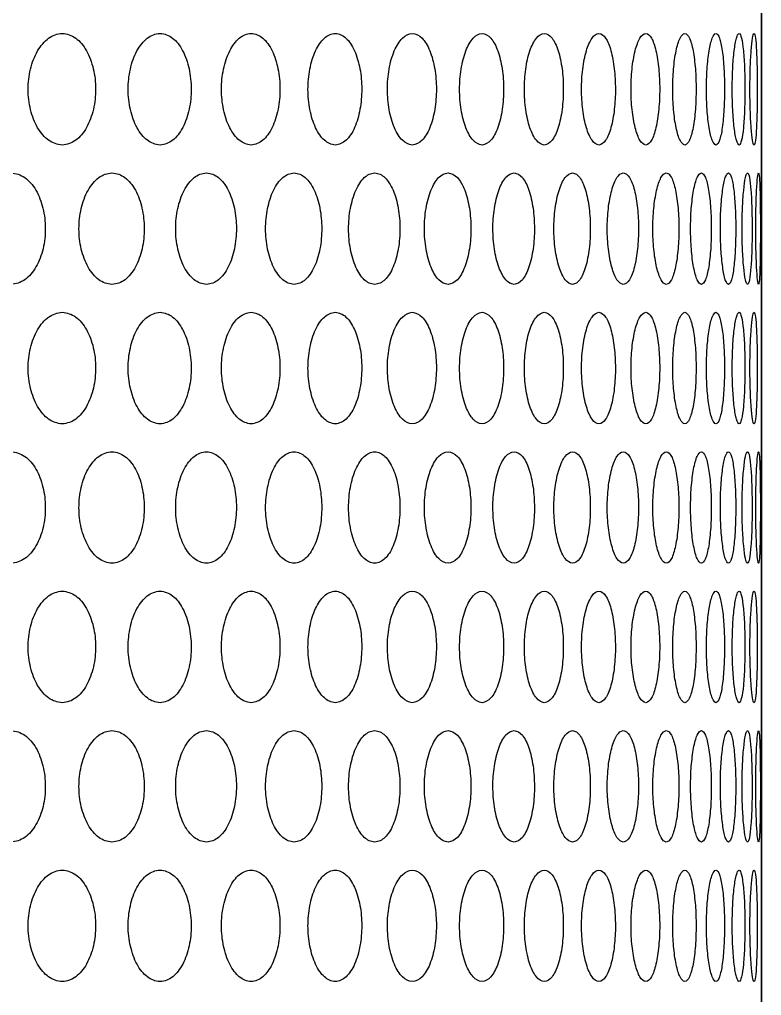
# Model space of a CAD drawing. Header units: millimetres. Extents: x 750 to 8479, y 2174 to 4333.
# Drawn here: x 1474.2 to 1527.4, y 2674.1 to 2744.1 of the extents above; entities that cross this region are included whole.
import ezdxf

# ---------------------------------------------------------------- set-up
doc = ezdxf.new("R2010")
doc.units = ezdxf.units.MM
doc.header["$LTSCALE"] = 153.67
doc.layers.get('0').update_dxf_attribs({"linetype": 'CONTINUOUS'})
doc.layers.add('02___PRT_ALL_AXES', color=7, linetype='CONTINUOUS')

msp = doc.modelspace()

# ---------------------------------------------------------------- linework, layer by layer
at = {"color": 0, "linetype": 'Continuous'}
for p, q in [((1527.40228, 3065.06162), (1527.40228, 2622.77021)), ((1527.41179, 2622.77021), (1527.41179, 3065.06162))]:
    msp.add_line(p, q, dxfattribs=at)
at = {"layer": '02___PRT_ALL_AXES', "color": 0, "linetype": 'Continuous'}
for points in [[(1477.27173, 2735.06591), (1476.91449, 2735.08775), (1476.27239, 2735.29974), (1475.45871, 2736.24269), (1474.94346, 2737.58256), (1474.77333, 2739.04925), (1474.9366, 2740.52312), (1475.45084, 2741.87762), (1476.26877, 2742.83075), (1476.91305, 2743.04428), (1477.27173, 2743.06591)], [(1477.27173, 2743.06591), (1477.62898, 2743.04407), (1478.2646, 2742.83209), (1479.05739, 2741.88914), (1479.55321, 2740.54927), (1479.71596, 2739.08257), (1479.55978, 2737.60871), (1479.06502, 2736.25421), (1478.26817, 2735.30107), (1477.63042, 2735.08754), (1477.27173, 2735.06591)], [(1484.28468, 2735.06591), (1483.95079, 2735.08775), (1483.35034, 2735.29974), (1482.58879, 2736.24269), (1482.10624, 2737.58256), (1481.94687, 2739.04925), (1482.09982, 2740.52312), (1482.58142, 2741.87762), (1483.34695, 2742.83075), (1483.94944, 2743.04428), (1484.28468, 2743.06591)], [(1484.28468, 2743.06591), (1484.61858, 2743.04407), (1485.21232, 2742.83209), (1485.95224, 2741.88914), (1486.41467, 2740.54927), (1486.56642, 2739.08257), (1486.4208, 2737.60871), (1485.95936, 2736.25421), (1485.21566, 2735.30107), (1484.61992, 2735.08754), (1484.28468, 2735.06591)], [(1490.81584, 2735.06591), (1490.50608, 2735.08775), (1489.94867, 2735.29974), (1489.24104, 2736.24269), (1488.79232, 2737.58256), (1488.64406, 2739.04925), (1488.78634, 2740.52312), (1489.23419, 2741.87762), (1489.94553, 2742.83075), (1490.50483, 2743.04428), (1490.81584, 2743.06591)], [(1490.81584, 2743.06591), (1491.12561, 2743.04407), (1491.6761, 2742.83209), (1492.36143, 2741.88914), (1492.78939, 2740.54927), (1492.92978, 2739.08257), (1492.79506, 2737.60871), (1492.36802, 2736.25421), (1491.67919, 2735.30107), (1491.12686, 2735.08754), (1490.81584, 2735.06591)], [(1496.85001, 2735.06591), (1496.5651, 2735.08775), (1496.05203, 2735.29974), (1495.39996, 2736.24269), (1494.98611, 2737.58256), (1494.84932, 2739.04925), (1494.9806, 2740.52312), (1495.39364, 2741.87762), (1496.04914, 2742.83075), (1496.56395, 2743.04428), (1496.85001, 2743.06591)], [(1496.85001, 2743.06591), (1497.13493, 2743.04407), (1497.64088, 2742.83209), (1498.27002, 2741.88914), (1498.66253, 2740.54927), (1498.79122, 2739.08257), (1498.66772, 2737.60871), (1498.27607, 2736.25421), (1497.64372, 2735.30107), (1497.13607, 2735.08754), (1496.85001, 2735.06591)], [(1502.37314, 2735.06591), (1502.11373, 2735.08775), (1501.64621, 2735.29974), (1501.05121, 2736.24269), (1500.6732, 2737.58256), (1500.5482, 2739.04925), (1500.66816, 2740.52312), (1501.04544, 2741.87762), (1501.64357, 2742.83075), (1502.11269, 2743.04428), (1502.37314, 2743.06591)], [(1502.37314, 2743.06591), (1502.63254, 2743.04407), (1503.09277, 2742.83209), (1503.66425, 2741.88914), (1504.02039, 2740.54927), (1504.1371, 2739.08257), (1504.0251, 2737.60871), (1503.66975, 2736.25421), (1503.09536, 2735.30107), (1502.63358, 2735.08754), (1502.37314, 2735.06591)], [(1507.37235, 2735.06591), (1507.13907, 2735.08775), (1506.71817, 2735.29974), (1506.18163, 2736.24269), (1505.84033, 2737.58256), (1505.72741, 2739.04925), (1505.83579, 2740.52312), (1506.17643, 2741.87762), (1506.71579, 2742.83075), (1507.13813, 2743.04428), (1507.37235, 2743.06591)], [(1507.37235, 2743.06591), (1507.60563, 2743.04407), (1508.01908, 2742.83209), (1508.53158, 2741.88914), (1508.85051, 2740.54927), (1508.95496, 2739.08257), (1508.85473, 2737.60871), (1508.5365, 2736.25421), (1508.0214, 2735.30107), (1507.60657, 2735.08754), (1507.37235, 2735.06591)], [(1511.83601, 2735.06591), (1511.62939, 2735.08775), (1511.2561, 2735.29974), (1510.77927, 2736.24269), (1510.47549, 2737.58256), (1510.3749, 2739.04925), (1510.47144, 2740.52312), (1510.77465, 2741.87762), (1511.25399, 2742.83075), (1511.62856, 2743.04428), (1511.83601, 2743.06591)], [(1511.83601, 2743.06591), (1512.04263, 2743.04407), (1512.40833, 2742.83209), (1512.86065, 2741.88914), (1513.14163, 2740.54927), (1513.23358, 2739.08257), (1513.14535, 2737.60871), (1512.86499, 2736.25421), (1512.41038, 2735.30107), (1512.04346, 2735.08754), (1511.83601, 2735.06591)], [(1515.75373, 2735.06591), (1515.57425, 2735.08775), (1515.24943, 2735.29974), (1514.83343, 2736.24269), (1514.56786, 2737.58256), (1514.47985, 2739.04925), (1514.56432, 2740.52312), (1514.82939, 2741.87762), (1515.2476, 2742.83075), (1515.57353, 2743.04428), (1515.75373, 2743.06591)], [(1515.75373, 2743.06591), (1515.93321, 2743.04407), (1516.2503, 2742.83209), (1516.64138, 2741.88914), (1516.88377, 2740.54927), (1516.963, 2739.08257), (1516.88698, 2737.60871), (1516.64514, 2736.25421), (1516.25208, 2735.30107), (1515.93393, 2735.08754), (1515.75373, 2735.06591)], [(1519.11637, 2735.06591), (1518.96445, 2735.08775), (1518.68887, 2735.29974), (1518.33466, 2736.24269), (1518.10793, 2737.58256), (1518.0327, 2739.04925), (1518.1049, 2740.52312), (1518.33122, 2741.87762), (1518.68731, 2742.83075), (1518.96384, 2743.04428), (1519.11637, 2743.06591)], [(1519.11637, 2743.06591), (1519.26829, 2743.04407), (1519.53604, 2742.83209), (1519.86498, 2741.88914), (1520.06821, 2740.54927), (1520.13453, 2739.08257), (1520.07089, 2737.60871), (1519.86814, 2736.25421), (1519.53755, 2735.30107), (1519.2689, 2735.08754), (1519.11637, 2735.06591)], [(1521.91611, 2735.06591), (1521.79211, 2735.08775), (1521.5664, 2735.29974), (1521.27481, 2736.24269), (1521.08744, 2737.58256), (1521.02516, 2739.04925), (1521.08494, 2740.52312), (1521.27197, 2741.87762), (1521.56512, 2742.83075), (1521.79161, 2743.04428), (1521.91611, 2743.06591)], [(1521.91611, 2743.06591), (1522.04012, 2743.04407), (1522.2579, 2742.83209), (1522.52394, 2741.88914), (1522.68752, 2740.54927), (1522.74079, 2739.08257), (1522.68968, 2737.60871), (1522.52648, 2736.25421), (1522.25913, 2735.30107), (1522.04062, 2735.08754), (1521.91611, 2735.06591)], [(1524.14643, 2735.06591), (1524.05063, 2735.08775), (1523.87532, 2735.29974), (1523.64702, 2736.24269), (1523.49946, 2737.58256), (1523.45028, 2739.04925), (1523.49749, 2740.52312), (1523.6448, 2741.87762), (1523.87433, 2742.83075), (1524.05025, 2743.04428), (1524.14643, 2743.06591)], [(1524.14643, 2743.06591), (1524.24223, 2743.04407), (1524.40955, 2742.83209), (1524.61205, 2741.88914), (1524.73562, 2740.54927), (1524.77571, 2739.08257), (1524.73725, 2737.60871), (1524.61398, 2736.25421), (1524.41049, 2735.30107), (1524.24262, 2735.08754), (1524.14643, 2735.06591)], [(1525.80214, 2735.06591), (1525.73476, 2735.08775), (1525.61025, 2735.29974), (1525.44579, 2736.24269), (1525.33837, 2737.58256), (1525.30241, 2739.04925), (1525.33693, 2740.52312), (1525.44418, 2741.87762), (1525.60955, 2742.83075), (1525.73449, 2743.04428), (1525.80214, 2743.06591)], [(1525.80214, 2743.06591), (1525.86951, 2743.04407), (1525.98597, 2742.83209), (1526.12447, 2741.88914), (1526.20773, 2740.54927), (1526.23454, 2739.08257), (1526.20882, 2737.60871), (1526.12578, 2736.25421), (1525.98662, 2735.30107), (1525.86978, 2735.08754), (1525.80214, 2735.06591)], [(1526.87937, 2735.06591), (1526.84058, 2735.08775), (1526.76717, 2735.29974), (1526.66691, 2736.24269), (1526.59989, 2737.58256), (1526.57722, 2739.04925), (1526.59898, 2740.52312), (1526.66592, 2741.87762), (1526.76675, 2742.83075), (1526.84042, 2743.04428), (1526.87937, 2743.06591)], [(1526.87937, 2743.06591), (1526.91816, 2743.04407), (1526.98348, 2742.83209), (1527.05766, 2741.88914), (1527.10042, 2740.54927), (1527.1139, 2739.08257), (1527.10097, 2737.60871), (1527.05835, 2736.25421), (1526.98385, 2735.30107), (1526.91831, 2735.08754), (1526.87937, 2735.06591)], [(1473.58965, 2733.06591), (1473.95827, 2733.04407), (1474.61427, 2732.83209), (1475.43281, 2731.88914), (1475.9449, 2730.54927), (1476.11302, 2729.08257), (1475.95168, 2727.60871), (1475.4407, 2726.25421), (1474.61796, 2725.30107), (1473.95975, 2725.08754), (1473.58965, 2725.06591)], [(1480.83744, 2725.06591), (1480.49176, 2725.08775), (1479.87031, 2725.29974), (1479.08247, 2726.24269), (1478.58342, 2727.58256), (1478.41863, 2729.04925), (1478.57678, 2730.52312), (1479.07484, 2731.87762), (1479.86681, 2732.83075), (1480.49037, 2733.04428), (1480.83744, 2733.06591)], [(1480.83744, 2733.06591), (1481.18311, 2733.04407), (1481.79796, 2732.83209), (1482.56455, 2731.88914), (1483.04381, 2730.54927), (1483.20111, 2729.08257), (1483.05016, 2727.60871), (1482.57193, 2726.25421), (1481.80142, 2725.30107), (1481.1845, 2725.08754), (1480.83744, 2725.06591)], [(1487.61146, 2725.06591), (1487.28954, 2725.08775), (1486.71044, 2725.29974), (1485.97564, 2726.24269), (1485.50987, 2727.58256), (1485.35601, 2729.04925), (1485.50367, 2730.52312), (1485.96852, 2731.87762), (1486.70718, 2732.83075), (1487.28824, 2733.04428), (1487.61146, 2733.06591)], [(1487.61146, 2733.06591), (1487.93339, 2733.04407), (1488.50567, 2732.83209), (1489.2185, 2731.88914), (1489.66383, 2730.54927), (1489.80994, 2729.08257), (1489.66973, 2727.60871), (1489.22536, 2726.25421), (1488.50889, 2725.30107), (1487.93468, 2725.08754), (1487.61146, 2725.06591)], [(1493.89596, 2725.06591), (1493.59853, 2725.08775), (1493.06314, 2725.29974), (1492.38309, 2726.24269), (1491.95168, 2727.58256), (1491.80912, 2729.04925), (1491.94593, 2730.52312), (1492.3765, 2731.87762), (1493.06012, 2732.83075), (1493.59733, 2733.04428), (1493.89596, 2733.06591)], [(1493.89596, 2733.06591), (1494.19339, 2733.04407), (1494.72176, 2732.83209), (1495.37918, 2731.88914), (1495.78954, 2730.54927), (1495.92412, 2729.08257), (1495.79498, 2727.60871), (1495.38551, 2726.25421), (1494.72473, 2725.30107), (1494.19458, 2725.08754), (1493.89596, 2725.06591)], [(1499.67629, 2725.06591), (1499.40405, 2725.08775), (1498.91361, 2725.29974), (1498.28989, 2726.24269), (1497.89385, 2727.58256), (1497.76292, 2729.04925), (1497.88857, 2730.52312), (1498.28385, 2731.87762), (1498.91085, 2732.83075), (1499.40295, 2733.04428), (1499.67629, 2733.06591)], [(1499.67629, 2733.06591), (1499.94852, 2733.04407), (1500.43176, 2732.83209), (1501.03224, 2731.88914), (1501.40667, 2730.54927), (1501.52941, 2729.08257), (1501.41163, 2727.60871), (1501.03802, 2726.25421), (1500.43447, 2725.30107), (1499.94962, 2725.08754), (1499.67629, 2725.06591)], [(1504.93899, 2725.06591), (1504.69257, 2725.08775), (1504.24823, 2725.29974), (1503.6823, 2726.24269), (1503.32254, 2727.58256), (1503.20354, 2729.04925), (1503.31775, 2730.52312), (1503.67681, 2731.87762), (1504.24573, 2732.83075), (1504.69158, 2733.04428), (1504.93899, 2733.06591)], [(1504.93899, 2733.06591), (1505.1854, 2733.04407), (1505.62237, 2732.83209), (1506.16452, 2731.88914), (1506.50215, 2730.54927), (1506.61276, 2729.08257), (1506.50662, 2727.60871), (1506.16973, 2726.25421), (1505.62483, 2725.30107), (1505.18639, 2725.08754), (1504.93899, 2725.06591)], [(1509.6718, 2725.06591), (1509.45179, 2725.08775), (1509.05457, 2725.29974), (1508.54775, 2726.24269), (1508.22511, 2727.58256), (1508.11833, 2729.04925), (1508.22081, 2730.52312), (1508.54283, 2731.87762), (1509.05233, 2732.83075), (1509.4509, 2733.04428), (1509.6718, 2733.06591)], [(1509.6718, 2733.06591), (1509.89182, 2733.04407), (1510.2815, 2732.83209), (1510.76405, 2731.88914), (1511.0641, 2730.54927), (1511.16233, 2729.08257), (1511.06807, 2727.60871), (1510.76869, 2726.25421), (1510.28369, 2725.30107), (1509.89271, 2725.08754), (1509.6718, 2725.06591)], [(1513.86371, 2725.06591), (1513.67061, 2725.08775), (1513.32145, 2725.29974), (1512.87491, 2726.24269), (1512.59015, 2727.58256), (1512.49582, 2729.04925), (1512.58635, 2730.52312), (1512.87057, 2731.87762), (1513.31948, 2732.83075), (1513.66983, 2733.04428), (1513.86371, 2733.06591)], [(1513.86371, 2733.06591), (1514.05682, 2733.04407), (1514.39831, 2732.83209), (1514.82014, 2731.88914), (1515.0819, 2730.54927), (1515.16751, 2729.08257), (1515.08536, 2727.60871), (1514.82419, 2726.25421), (1514.40023, 2725.30107), (1514.0576, 2725.08754), (1513.86371, 2725.06591)], [(1517.50495, 2725.06591), (1517.33921, 2725.08775), (1517.03891, 2725.29974), (1516.6537, 2726.24269), (1516.40748, 2727.58256), (1516.32584, 2729.04925), (1516.4042, 2730.52312), (1516.64996, 2731.87762), (1517.03722, 2732.83075), (1517.33854, 2733.04428), (1517.50495, 2733.06591)], [(1517.50495, 2733.06591), (1517.6707, 2733.04407), (1517.96321, 2732.83209), (1518.32333, 2731.88914), (1518.5462, 2730.54927), (1518.61899, 2729.08257), (1518.54914, 2727.60871), (1518.32678, 2726.25421), (1517.96485, 2725.30107), (1517.67137, 2725.08754), (1517.50495, 2725.06591)], [(1520.58704, 2725.06591), (1520.44904, 2725.08775), (1520.19832, 2725.29974), (1519.87533, 2726.24269), (1519.66822, 2727.58256), (1519.59944, 2729.04925), (1519.66545, 2730.52312), (1519.87219, 2731.87762), (1520.1969, 2732.83075), (1520.44849, 2733.04428), (1520.58704, 2733.06591)], [(1520.58704, 2733.06591), (1520.72504, 2733.04407), (1520.96789, 2732.83209), (1521.26546, 2731.88914), (1521.44892, 2730.54927), (1521.50873, 2729.08257), (1521.45134, 2727.60871), (1521.26831, 2726.25421), (1520.96925, 2725.30107), (1520.7256, 2725.08754), (1520.58704, 2725.06591)], [(1523.10281, 2725.06591), (1522.99287, 2725.08775), (1522.7923, 2725.29974), (1522.53228, 2726.24269), (1522.36477, 2727.58256), (1522.30903, 2729.04925), (1522.36253, 2730.52312), (1522.52975, 2731.87762), (1522.79117, 2732.83075), (1522.99243, 2733.04428), (1523.10281, 2733.06591)], [(1523.10281, 2733.06591), (1523.21274, 2733.04407), (1523.40535, 2732.83209), (1523.63968, 2731.88914), (1523.7833, 2730.54927), (1523.82999, 2729.08257), (1523.78519, 2727.60871), (1523.64192, 2726.25421), (1523.40643, 2725.30107), (1523.21318, 2725.08754), (1523.10281, 2725.06591)], [(1525.04638, 2725.06591), (1524.96477, 2725.08775), (1524.81482, 2725.29974), (1524.61838, 2726.24269), (1524.49086, 2727.58256), (1524.44827, 2729.04925), (1524.48915, 2730.52312), (1524.61646, 2731.87762), (1524.81397, 2732.83075), (1524.96445, 2733.04428), (1525.04638, 2733.06591)], [(1525.04638, 2733.06591), (1525.128, 2733.04407), (1525.26992, 2732.83209), (1525.44047, 2731.88914), (1525.54392, 2730.54927), (1525.57738, 2729.08257), (1525.54528, 2727.60871), (1525.4421, 2726.25421), (1525.27072, 2725.30107), (1525.12832, 2725.08754), (1525.04638, 2725.06591)], [(1526.41325, 2725.06591), (1526.36015, 2725.08775), (1526.26116, 2725.29974), (1526.12876, 2726.24269), (1526.04152, 2727.58256), (1526.01219, 2729.04925), (1526.04035, 2730.52312), (1526.12746, 2731.87762), (1526.2606, 2732.83075), (1526.35994, 2733.04428), (1526.41325, 2733.06591)], [(1526.41325, 2733.06591), (1526.46635, 2733.04407), (1526.55726, 2732.83209), (1526.66363, 2731.88914), (1526.72666, 2730.54927), (1526.74681, 2729.08257), (1526.72748, 2727.60871), (1526.66464, 2726.25421), (1526.55777, 2725.30107), (1526.46656, 2725.08754), (1526.41325, 2725.06591)], [(1527.20022, 2725.06591), (1527.17576, 2725.08775), (1527.12797, 2725.29974), (1527.05992, 2726.24269), (1527.01316, 2727.58256), (1526.99716, 2729.04925), (1527.01252, 2730.52312), (1527.05924, 2731.87762), (1527.12769, 2732.83075), (1527.17566, 2733.04428), (1527.20022, 2733.06591)], [(1527.20022, 2733.06591), (1527.22468, 2733.04407), (1527.26437, 2732.83209), (1527.30631, 2731.88914), (1527.32878, 2730.54927), (1527.33558, 2729.08257), (1527.32906, 2727.60871), (1527.3067, 2726.25421), (1527.26459, 2725.30107), (1527.22478, 2725.08754), (1527.20022, 2725.06591)], [(1477.27173, 2715.06591), (1476.91449, 2715.08775), (1476.27239, 2715.29974), (1475.45871, 2716.24269), (1474.94346, 2717.58256), (1474.77333, 2719.04925), (1474.9366, 2720.52312), (1475.45084, 2721.87762), (1476.26877, 2722.83075), (1476.91305, 2723.04428), (1477.27173, 2723.06591)], [(1477.27173, 2723.06591), (1477.62898, 2723.04407), (1478.2646, 2722.83209), (1479.05739, 2721.88914), (1479.55321, 2720.54927), (1479.71596, 2719.08257), (1479.55978, 2717.60871), (1479.06502, 2716.25421), (1478.26817, 2715.30107), (1477.63042, 2715.08754), (1477.27173, 2715.06591)], [(1484.28468, 2715.06591), (1483.95079, 2715.08775), (1483.35034, 2715.29974), (1482.58879, 2716.24269), (1482.10624, 2717.58256), (1481.94687, 2719.04925), (1482.09982, 2720.52312), (1482.58142, 2721.87762), (1483.34695, 2722.83075), (1483.94944, 2723.04428), (1484.28468, 2723.06591)], [(1484.28468, 2723.06591), (1484.61858, 2723.04407), (1485.21232, 2722.83209), (1485.95224, 2721.88914), (1486.41467, 2720.54927), (1486.56642, 2719.08257), (1486.4208, 2717.60871), (1485.95936, 2716.25421), (1485.21566, 2715.30107), (1484.61992, 2715.08754), (1484.28468, 2715.06591)], [(1490.81584, 2715.06591), (1490.50608, 2715.08775), (1489.94867, 2715.29974), (1489.24104, 2716.24269), (1488.79232, 2717.58256), (1488.64406, 2719.04925), (1488.78634, 2720.52312), (1489.23419, 2721.87762), (1489.94553, 2722.83075), (1490.50483, 2723.04428), (1490.81584, 2723.06591)], [(1490.81584, 2723.06591), (1491.12561, 2723.04407), (1491.6761, 2722.83209), (1492.36143, 2721.88914), (1492.78939, 2720.54927), (1492.92978, 2719.08257), (1492.79506, 2717.60871), (1492.36802, 2716.25421), (1491.67919, 2715.30107), (1491.12686, 2715.08754), (1490.81584, 2715.06591)], [(1496.85001, 2715.06591), (1496.5651, 2715.08775), (1496.05203, 2715.29974), (1495.39996, 2716.24269), (1494.98611, 2717.58256), (1494.84932, 2719.04925), (1494.9806, 2720.52312), (1495.39364, 2721.87762), (1496.04914, 2722.83075), (1496.56395, 2723.04428), (1496.85001, 2723.06591)], [(1496.85001, 2723.06591), (1497.13493, 2723.04407), (1497.64088, 2722.83209), (1498.27002, 2721.88914), (1498.66253, 2720.54927), (1498.79122, 2719.08257), (1498.66772, 2717.60871), (1498.27607, 2716.25421), (1497.64372, 2715.30107), (1497.13607, 2715.08754), (1496.85001, 2715.06591)], [(1502.37314, 2715.06591), (1502.11373, 2715.08775), (1501.64621, 2715.29974), (1501.05121, 2716.24269), (1500.6732, 2717.58256), (1500.5482, 2719.04925), (1500.66816, 2720.52312), (1501.04544, 2721.87762), (1501.64357, 2722.83075), (1502.11269, 2723.04428), (1502.37314, 2723.06591)], [(1502.37314, 2723.06591), (1502.63254, 2723.04407), (1503.09277, 2722.83209), (1503.66425, 2721.88914), (1504.02039, 2720.54927), (1504.1371, 2719.08257), (1504.0251, 2717.60871), (1503.66975, 2716.25421), (1503.09536, 2715.30107), (1502.63358, 2715.08754), (1502.37314, 2715.06591)], [(1507.37235, 2715.06591), (1507.13907, 2715.08775), (1506.71817, 2715.29974), (1506.18163, 2716.24269), (1505.84033, 2717.58256), (1505.72741, 2719.04925), (1505.83579, 2720.52312), (1506.17643, 2721.87762), (1506.71579, 2722.83075), (1507.13813, 2723.04428), (1507.37235, 2723.06591)], [(1507.37235, 2723.06591), (1507.60563, 2723.04407), (1508.01908, 2722.83209), (1508.53158, 2721.88914), (1508.85051, 2720.54927), (1508.95496, 2719.08257), (1508.85473, 2717.60871), (1508.5365, 2716.25421), (1508.0214, 2715.30107), (1507.60657, 2715.08754), (1507.37235, 2715.06591)], [(1511.83601, 2715.06591), (1511.62939, 2715.08775), (1511.2561, 2715.29974), (1510.77927, 2716.24269), (1510.47549, 2717.58256), (1510.3749, 2719.04925), (1510.47144, 2720.52312), (1510.77465, 2721.87762), (1511.25399, 2722.83075), (1511.62856, 2723.04428), (1511.83601, 2723.06591)], [(1511.83601, 2723.06591), (1512.04263, 2723.04407), (1512.40833, 2722.83209), (1512.86065, 2721.88914), (1513.14163, 2720.54927), (1513.23358, 2719.08257), (1513.14535, 2717.60871), (1512.86499, 2716.25421), (1512.41038, 2715.30107), (1512.04346, 2715.08754), (1511.83601, 2715.06591)], [(1515.75373, 2715.06591), (1515.57425, 2715.08775), (1515.24943, 2715.29974), (1514.83343, 2716.24269), (1514.56786, 2717.58256), (1514.47985, 2719.04925), (1514.56432, 2720.52312), (1514.82939, 2721.87762), (1515.2476, 2722.83075), (1515.57353, 2723.04428), (1515.75373, 2723.06591)], [(1515.75373, 2723.06591), (1515.93321, 2723.04407), (1516.2503, 2722.83209), (1516.64138, 2721.88914), (1516.88377, 2720.54927), (1516.963, 2719.08257), (1516.88698, 2717.60871), (1516.64514, 2716.25421), (1516.25208, 2715.30107), (1515.93393, 2715.08754), (1515.75373, 2715.06591)], [(1519.11637, 2715.06591), (1518.96445, 2715.08775), (1518.68887, 2715.29974), (1518.33466, 2716.24269), (1518.10793, 2717.58256), (1518.0327, 2719.04925), (1518.1049, 2720.52312), (1518.33122, 2721.87762), (1518.68731, 2722.83075), (1518.96384, 2723.04428), (1519.11637, 2723.06591)], [(1519.11637, 2723.06591), (1519.26829, 2723.04407), (1519.53604, 2722.83209), (1519.86498, 2721.88914), (1520.06821, 2720.54927), (1520.13453, 2719.08257), (1520.07089, 2717.60871), (1519.86814, 2716.25421), (1519.53755, 2715.30107), (1519.2689, 2715.08754), (1519.11637, 2715.06591)], [(1521.91611, 2715.06591), (1521.79211, 2715.08775), (1521.5664, 2715.29974), (1521.27481, 2716.24269), (1521.08744, 2717.58256), (1521.02516, 2719.04925), (1521.08494, 2720.52312), (1521.27197, 2721.87762), (1521.56512, 2722.83075), (1521.79161, 2723.04428), (1521.91611, 2723.06591)], [(1521.91611, 2723.06591), (1522.04012, 2723.04407), (1522.2579, 2722.83209), (1522.52394, 2721.88914), (1522.68752, 2720.54927), (1522.74079, 2719.08257), (1522.68968, 2717.60871), (1522.52648, 2716.25421), (1522.25913, 2715.30107), (1522.04062, 2715.08754), (1521.91611, 2715.06591)], [(1524.14643, 2715.06591), (1524.05063, 2715.08775), (1523.87532, 2715.29974), (1523.64702, 2716.24269), (1523.49946, 2717.58256), (1523.45028, 2719.04925), (1523.49749, 2720.52312), (1523.6448, 2721.87762), (1523.87433, 2722.83075), (1524.05025, 2723.04428), (1524.14643, 2723.06591)], [(1524.14643, 2723.06591), (1524.24223, 2723.04407), (1524.40955, 2722.83209), (1524.61205, 2721.88914), (1524.73562, 2720.54927), (1524.77571, 2719.08257), (1524.73725, 2717.60871), (1524.61398, 2716.25421), (1524.41049, 2715.30107), (1524.24262, 2715.08754), (1524.14643, 2715.06591)], [(1525.80214, 2715.06591), (1525.73476, 2715.08775), (1525.61025, 2715.29974), (1525.44579, 2716.24269), (1525.33837, 2717.58256), (1525.30241, 2719.04925), (1525.33693, 2720.52312), (1525.44418, 2721.87762), (1525.60955, 2722.83075), (1525.73449, 2723.04428), (1525.80214, 2723.06591)], [(1525.80214, 2723.06591), (1525.86951, 2723.04407), (1525.98597, 2722.83209), (1526.12447, 2721.88914), (1526.20773, 2720.54927), (1526.23454, 2719.08257), (1526.20882, 2717.60871), (1526.12578, 2716.25421), (1525.98662, 2715.30107), (1525.86978, 2715.08754), (1525.80214, 2715.06591)], [(1526.87937, 2715.06591), (1526.84058, 2715.08775), (1526.76717, 2715.29974), (1526.66691, 2716.24269), (1526.59989, 2717.58256), (1526.57722, 2719.04925), (1526.59898, 2720.52312), (1526.66592, 2721.87762), (1526.76675, 2722.83075), (1526.84042, 2723.04428), (1526.87937, 2723.06591)], [(1526.87937, 2723.06591), (1526.91816, 2723.04407), (1526.98348, 2722.83209), (1527.05766, 2721.88914), (1527.10042, 2720.54927), (1527.1139, 2719.08257), (1527.10097, 2717.60871), (1527.05835, 2716.25421), (1526.98385, 2715.30107), (1526.91831, 2715.08754), (1526.87937, 2715.06591)], [(1473.58965, 2713.06591), (1473.95827, 2713.04407), (1474.61427, 2712.83209), (1475.43281, 2711.88914), (1475.9449, 2710.54927), (1476.11302, 2709.08257), (1475.95168, 2707.60871), (1475.4407, 2706.25421), (1474.61796, 2705.30107), (1473.95975, 2705.08754), (1473.58965, 2705.06591)], [(1480.83744, 2705.06591), (1480.49176, 2705.08775), (1479.87031, 2705.29974), (1479.08247, 2706.24269), (1478.58342, 2707.58256), (1478.41863, 2709.04925), (1478.57678, 2710.52312), (1479.07484, 2711.87762), (1479.86681, 2712.83075), (1480.49037, 2713.04428), (1480.83744, 2713.06591)], [(1480.83744, 2713.06591), (1481.18311, 2713.04407), (1481.79796, 2712.83209), (1482.56455, 2711.88914), (1483.04381, 2710.54927), (1483.20111, 2709.08257), (1483.05016, 2707.60871), (1482.57193, 2706.25421), (1481.80142, 2705.30107), (1481.1845, 2705.08754), (1480.83744, 2705.06591)], [(1487.61146, 2705.06591), (1487.28954, 2705.08775), (1486.71044, 2705.29974), (1485.97564, 2706.24269), (1485.50987, 2707.58256), (1485.35601, 2709.04925), (1485.50367, 2710.52312), (1485.96852, 2711.87762), (1486.70718, 2712.83075), (1487.28824, 2713.04428), (1487.61146, 2713.06591)], [(1487.61146, 2713.06591), (1487.93339, 2713.04407), (1488.50567, 2712.83209), (1489.2185, 2711.88914), (1489.66383, 2710.54927), (1489.80994, 2709.08257), (1489.66973, 2707.60871), (1489.22536, 2706.25421), (1488.50889, 2705.30107), (1487.93468, 2705.08754), (1487.61146, 2705.06591)], [(1493.89596, 2705.06591), (1493.59853, 2705.08775), (1493.06314, 2705.29974), (1492.38309, 2706.24269), (1491.95168, 2707.58256), (1491.80912, 2709.04925), (1491.94593, 2710.52312), (1492.3765, 2711.87762), (1493.06012, 2712.83075), (1493.59733, 2713.04428), (1493.89596, 2713.06591)], [(1493.89596, 2713.06591), (1494.19339, 2713.04407), (1494.72176, 2712.83209), (1495.37918, 2711.88914), (1495.78954, 2710.54927), (1495.92412, 2709.08257), (1495.79498, 2707.60871), (1495.38551, 2706.25421), (1494.72473, 2705.30107), (1494.19458, 2705.08754), (1493.89596, 2705.06591)], [(1499.67629, 2705.06591), (1499.40405, 2705.08775), (1498.91361, 2705.29974), (1498.28989, 2706.24269), (1497.89385, 2707.58256), (1497.76292, 2709.04925), (1497.88857, 2710.52312), (1498.28385, 2711.87762), (1498.91085, 2712.83075), (1499.40295, 2713.04428), (1499.67629, 2713.06591)], [(1499.67629, 2713.06591), (1499.94852, 2713.04407), (1500.43176, 2712.83209), (1501.03224, 2711.88914), (1501.40667, 2710.54927), (1501.52941, 2709.08257), (1501.41163, 2707.60871), (1501.03802, 2706.25421), (1500.43447, 2705.30107), (1499.94962, 2705.08754), (1499.67629, 2705.06591)], [(1504.93899, 2705.06591), (1504.69257, 2705.08775), (1504.24823, 2705.29974), (1503.6823, 2706.24269), (1503.32254, 2707.58256), (1503.20354, 2709.04925), (1503.31775, 2710.52312), (1503.67681, 2711.87762), (1504.24573, 2712.83075), (1504.69158, 2713.04428), (1504.93899, 2713.06591)], [(1504.93899, 2713.06591), (1505.1854, 2713.04407), (1505.62237, 2712.83209), (1506.16452, 2711.88914), (1506.50215, 2710.54927), (1506.61276, 2709.08257), (1506.50662, 2707.60871), (1506.16973, 2706.25421), (1505.62483, 2705.30107), (1505.18639, 2705.08754), (1504.93899, 2705.06591)], [(1509.6718, 2705.06591), (1509.45179, 2705.08775), (1509.05457, 2705.29974), (1508.54775, 2706.24269), (1508.22511, 2707.58256), (1508.11833, 2709.04925), (1508.22081, 2710.52312), (1508.54283, 2711.87762), (1509.05233, 2712.83075), (1509.4509, 2713.04428), (1509.6718, 2713.06591)], [(1509.6718, 2713.06591), (1509.89182, 2713.04407), (1510.2815, 2712.83209), (1510.76405, 2711.88914), (1511.0641, 2710.54927), (1511.16233, 2709.08257), (1511.06807, 2707.60871), (1510.76869, 2706.25421), (1510.28369, 2705.30107), (1509.89271, 2705.08754), (1509.6718, 2705.06591)], [(1513.86371, 2705.06591), (1513.67061, 2705.08775), (1513.32145, 2705.29974), (1512.87491, 2706.24269), (1512.59015, 2707.58256), (1512.49582, 2709.04925), (1512.58635, 2710.52312), (1512.87057, 2711.87762), (1513.31948, 2712.83075), (1513.66983, 2713.04428), (1513.86371, 2713.06591)], [(1513.86371, 2713.06591), (1514.05682, 2713.04407), (1514.39831, 2712.83209), (1514.82014, 2711.88914), (1515.0819, 2710.54927), (1515.16751, 2709.08257), (1515.08536, 2707.60871), (1514.82419, 2706.25421), (1514.40023, 2705.30107), (1514.0576, 2705.08754), (1513.86371, 2705.06591)], [(1517.50495, 2705.06591), (1517.33921, 2705.08775), (1517.03891, 2705.29974), (1516.6537, 2706.24269), (1516.40748, 2707.58256), (1516.32584, 2709.04925), (1516.4042, 2710.52312), (1516.64996, 2711.87762), (1517.03722, 2712.83075), (1517.33854, 2713.04428), (1517.50495, 2713.06591)], [(1517.50495, 2713.06591), (1517.6707, 2713.04407), (1517.96321, 2712.83209), (1518.32333, 2711.88914), (1518.5462, 2710.54927), (1518.61899, 2709.08257), (1518.54914, 2707.60871), (1518.32678, 2706.25421), (1517.96485, 2705.30107), (1517.67137, 2705.08754), (1517.50495, 2705.06591)], [(1520.58704, 2705.06591), (1520.44904, 2705.08775), (1520.19832, 2705.29974), (1519.87533, 2706.24269), (1519.66822, 2707.58256), (1519.59944, 2709.04925), (1519.66545, 2710.52312), (1519.87219, 2711.87762), (1520.1969, 2712.83075), (1520.44849, 2713.04428), (1520.58704, 2713.06591)], [(1520.58704, 2713.06591), (1520.72504, 2713.04407), (1520.96789, 2712.83209), (1521.26546, 2711.88914), (1521.44892, 2710.54927), (1521.50873, 2709.08257), (1521.45134, 2707.60871), (1521.26831, 2706.25421), (1520.96925, 2705.30107), (1520.7256, 2705.08754), (1520.58704, 2705.06591)], [(1523.10281, 2705.06591), (1522.99287, 2705.08775), (1522.7923, 2705.29974), (1522.53228, 2706.24269), (1522.36477, 2707.58256), (1522.30903, 2709.04925), (1522.36253, 2710.52312), (1522.52975, 2711.87762), (1522.79117, 2712.83075), (1522.99243, 2713.04428), (1523.10281, 2713.06591)], [(1523.10281, 2713.06591), (1523.21274, 2713.04407), (1523.40535, 2712.83209), (1523.63968, 2711.88914), (1523.7833, 2710.54927), (1523.82999, 2709.08257), (1523.78519, 2707.60871), (1523.64192, 2706.25421), (1523.40643, 2705.30107), (1523.21318, 2705.08754), (1523.10281, 2705.06591)], [(1525.04638, 2705.06591), (1524.96477, 2705.08775), (1524.81482, 2705.29974), (1524.61838, 2706.24269), (1524.49086, 2707.58256), (1524.44827, 2709.04925), (1524.48915, 2710.52312), (1524.61646, 2711.87762), (1524.81397, 2712.83075), (1524.96445, 2713.04428), (1525.04638, 2713.06591)], [(1525.04638, 2713.06591), (1525.128, 2713.04407), (1525.26992, 2712.83209), (1525.44047, 2711.88914), (1525.54392, 2710.54927), (1525.57738, 2709.08257), (1525.54528, 2707.60871), (1525.4421, 2706.25421), (1525.27072, 2705.30107), (1525.12832, 2705.08754), (1525.04638, 2705.06591)], [(1526.41325, 2705.06591), (1526.36015, 2705.08775), (1526.26116, 2705.29974), (1526.12876, 2706.24269), (1526.04152, 2707.58256), (1526.01219, 2709.04925), (1526.04035, 2710.52312), (1526.12746, 2711.87762), (1526.2606, 2712.83075), (1526.35994, 2713.04428), (1526.41325, 2713.06591)], [(1526.41325, 2713.06591), (1526.46635, 2713.04407), (1526.55726, 2712.83209), (1526.66363, 2711.88914), (1526.72666, 2710.54927), (1526.74681, 2709.08257), (1526.72748, 2707.60871), (1526.66464, 2706.25421), (1526.55777, 2705.30107), (1526.46656, 2705.08754), (1526.41325, 2705.06591)], [(1527.20022, 2705.06591), (1527.17576, 2705.08775), (1527.12797, 2705.29974), (1527.05992, 2706.24269), (1527.01316, 2707.58256), (1526.99716, 2709.04925), (1527.01252, 2710.52312), (1527.05924, 2711.87762), (1527.12769, 2712.83075), (1527.17566, 2713.04428), (1527.20022, 2713.06591)], [(1527.20022, 2713.06591), (1527.22468, 2713.04407), (1527.26437, 2712.83209), (1527.30631, 2711.88914), (1527.32878, 2710.54927), (1527.33558, 2709.08257), (1527.32906, 2707.60871), (1527.3067, 2706.25421), (1527.26459, 2705.30107), (1527.22478, 2705.08754), (1527.20022, 2705.06591)], [(1477.27173, 2695.06591), (1476.91449, 2695.08775), (1476.27239, 2695.29974), (1475.45871, 2696.24269), (1474.94346, 2697.58256), (1474.77333, 2699.04925), (1474.9366, 2700.52312), (1475.45084, 2701.87762), (1476.26877, 2702.83075), (1476.91305, 2703.04428), (1477.27173, 2703.06591)], [(1477.27173, 2703.06591), (1477.62898, 2703.04407), (1478.2646, 2702.83209), (1479.05739, 2701.88914), (1479.55321, 2700.54927), (1479.71596, 2699.08257), (1479.55978, 2697.60871), (1479.06502, 2696.25421), (1478.26817, 2695.30107), (1477.63042, 2695.08754), (1477.27173, 2695.06591)], [(1484.28468, 2695.06591), (1483.95079, 2695.08775), (1483.35034, 2695.29974), (1482.58879, 2696.24269), (1482.10624, 2697.58256), (1481.94687, 2699.04925), (1482.09982, 2700.52312), (1482.58142, 2701.87762), (1483.34695, 2702.83075), (1483.94944, 2703.04428), (1484.28468, 2703.06591)], [(1484.28468, 2703.06591), (1484.61858, 2703.04407), (1485.21232, 2702.83209), (1485.95224, 2701.88914), (1486.41467, 2700.54927), (1486.56642, 2699.08257), (1486.4208, 2697.60871), (1485.95936, 2696.25421), (1485.21566, 2695.30107), (1484.61992, 2695.08754), (1484.28468, 2695.06591)], [(1490.81584, 2695.06591), (1490.50608, 2695.08775), (1489.94867, 2695.29974), (1489.24104, 2696.24269), (1488.79232, 2697.58256), (1488.64406, 2699.04925), (1488.78634, 2700.52312), (1489.23419, 2701.87762), (1489.94553, 2702.83075), (1490.50483, 2703.04428), (1490.81584, 2703.06591)], [(1490.81584, 2703.06591), (1491.12561, 2703.04407), (1491.6761, 2702.83209), (1492.36143, 2701.88914), (1492.78939, 2700.54927), (1492.92978, 2699.08257), (1492.79506, 2697.60871), (1492.36802, 2696.25421), (1491.67919, 2695.30107), (1491.12686, 2695.08754), (1490.81584, 2695.06591)], [(1496.85001, 2695.06591), (1496.5651, 2695.08775), (1496.05203, 2695.29974), (1495.39996, 2696.24269), (1494.98611, 2697.58256), (1494.84932, 2699.04925), (1494.9806, 2700.52312), (1495.39364, 2701.87762), (1496.04914, 2702.83075), (1496.56395, 2703.04428), (1496.85001, 2703.06591)], [(1496.85001, 2703.06591), (1497.13493, 2703.04407), (1497.64088, 2702.83209), (1498.27002, 2701.88914), (1498.66253, 2700.54927), (1498.79122, 2699.08257), (1498.66772, 2697.60871), (1498.27607, 2696.25421), (1497.64372, 2695.30107), (1497.13607, 2695.08754), (1496.85001, 2695.06591)], [(1502.37314, 2695.06591), (1502.11373, 2695.08775), (1501.64621, 2695.29974), (1501.05121, 2696.24269), (1500.6732, 2697.58256), (1500.5482, 2699.04925), (1500.66816, 2700.52312), (1501.04544, 2701.87762), (1501.64357, 2702.83075), (1502.11269, 2703.04428), (1502.37314, 2703.06591)], [(1502.37314, 2703.06591), (1502.63254, 2703.04407), (1503.09277, 2702.83209), (1503.66425, 2701.88914), (1504.02039, 2700.54927), (1504.1371, 2699.08257), (1504.0251, 2697.60871), (1503.66975, 2696.25421), (1503.09536, 2695.30107), (1502.63358, 2695.08754), (1502.37314, 2695.06591)], [(1507.37235, 2695.06591), (1507.13907, 2695.08775), (1506.71817, 2695.29974), (1506.18163, 2696.24269), (1505.84033, 2697.58256), (1505.72741, 2699.04925), (1505.83579, 2700.52312), (1506.17643, 2701.87762), (1506.71579, 2702.83075), (1507.13813, 2703.04428), (1507.37235, 2703.06591)], [(1507.37235, 2703.06591), (1507.60563, 2703.04407), (1508.01908, 2702.83209), (1508.53158, 2701.88914), (1508.85051, 2700.54927), (1508.95496, 2699.08257), (1508.85473, 2697.60871), (1508.5365, 2696.25421), (1508.0214, 2695.30107), (1507.60657, 2695.08754), (1507.37235, 2695.06591)], [(1511.83601, 2695.06591), (1511.62939, 2695.08775), (1511.2561, 2695.29974), (1510.77927, 2696.24269), (1510.47549, 2697.58256), (1510.3749, 2699.04925), (1510.47144, 2700.52312), (1510.77465, 2701.87762), (1511.25399, 2702.83075), (1511.62856, 2703.04428), (1511.83601, 2703.06591)], [(1511.83601, 2703.06591), (1512.04263, 2703.04407), (1512.40833, 2702.83209), (1512.86065, 2701.88914), (1513.14163, 2700.54927), (1513.23358, 2699.08257), (1513.14535, 2697.60871), (1512.86499, 2696.25421), (1512.41038, 2695.30107), (1512.04346, 2695.08754), (1511.83601, 2695.06591)], [(1515.75373, 2695.06591), (1515.57425, 2695.08775), (1515.24943, 2695.29974), (1514.83343, 2696.24269), (1514.56786, 2697.58256), (1514.47985, 2699.04925), (1514.56432, 2700.52312), (1514.82939, 2701.87762), (1515.2476, 2702.83075), (1515.57353, 2703.04428), (1515.75373, 2703.06591)], [(1515.75373, 2703.06591), (1515.93321, 2703.04407), (1516.2503, 2702.83209), (1516.64138, 2701.88914), (1516.88377, 2700.54927), (1516.963, 2699.08257), (1516.88698, 2697.60871), (1516.64514, 2696.25421), (1516.25208, 2695.30107), (1515.93393, 2695.08754), (1515.75373, 2695.06591)], [(1519.11637, 2695.06591), (1518.96445, 2695.08775), (1518.68887, 2695.29974), (1518.33466, 2696.24269), (1518.10793, 2697.58256), (1518.0327, 2699.04925), (1518.1049, 2700.52312), (1518.33122, 2701.87762), (1518.68731, 2702.83075), (1518.96384, 2703.04428), (1519.11637, 2703.06591)], [(1519.11637, 2703.06591), (1519.26829, 2703.04407), (1519.53604, 2702.83209), (1519.86498, 2701.88914), (1520.06821, 2700.54927), (1520.13453, 2699.08257), (1520.07089, 2697.60871), (1519.86814, 2696.25421), (1519.53755, 2695.30107), (1519.2689, 2695.08754), (1519.11637, 2695.06591)], [(1521.91611, 2695.06591), (1521.79211, 2695.08775), (1521.5664, 2695.29974), (1521.27481, 2696.24269), (1521.08744, 2697.58256), (1521.02516, 2699.04925), (1521.08494, 2700.52312), (1521.27197, 2701.87762), (1521.56512, 2702.83075), (1521.79161, 2703.04428), (1521.91611, 2703.06591)], [(1521.91611, 2703.06591), (1522.04012, 2703.04407), (1522.2579, 2702.83209), (1522.52394, 2701.88914), (1522.68752, 2700.54927), (1522.74079, 2699.08257), (1522.68968, 2697.60871), (1522.52648, 2696.25421), (1522.25913, 2695.30107), (1522.04062, 2695.08754), (1521.91611, 2695.06591)], [(1524.14643, 2695.06591), (1524.05063, 2695.08775), (1523.87532, 2695.29974), (1523.64702, 2696.24269), (1523.49946, 2697.58256), (1523.45028, 2699.04925), (1523.49749, 2700.52312), (1523.6448, 2701.87762), (1523.87433, 2702.83075), (1524.05025, 2703.04428), (1524.14643, 2703.06591)], [(1524.14643, 2703.06591), (1524.24223, 2703.04407), (1524.40955, 2702.83209), (1524.61205, 2701.88914), (1524.73562, 2700.54927), (1524.77571, 2699.08257), (1524.73725, 2697.60871), (1524.61398, 2696.25421), (1524.41049, 2695.30107), (1524.24262, 2695.08754), (1524.14643, 2695.06591)], [(1525.80214, 2695.06591), (1525.73476, 2695.08775), (1525.61025, 2695.29974), (1525.44579, 2696.24269), (1525.33837, 2697.58256), (1525.30241, 2699.04925), (1525.33693, 2700.52312), (1525.44418, 2701.87762), (1525.60955, 2702.83075), (1525.73449, 2703.04428), (1525.80214, 2703.06591)], [(1525.80214, 2703.06591), (1525.86951, 2703.04407), (1525.98597, 2702.83209), (1526.12447, 2701.88914), (1526.20773, 2700.54927), (1526.23454, 2699.08257), (1526.20882, 2697.60871), (1526.12578, 2696.25421), (1525.98662, 2695.30107), (1525.86978, 2695.08754), (1525.80214, 2695.06591)], [(1526.87937, 2695.06591), (1526.84058, 2695.08775), (1526.76717, 2695.29974), (1526.66691, 2696.24269), (1526.59989, 2697.58256), (1526.57722, 2699.04925), (1526.59898, 2700.52312), (1526.66592, 2701.87762), (1526.76675, 2702.83075), (1526.84042, 2703.04428), (1526.87937, 2703.06591)], [(1526.87937, 2703.06591), (1526.91816, 2703.04407), (1526.98348, 2702.83209), (1527.05766, 2701.88914), (1527.10042, 2700.54927), (1527.1139, 2699.08257), (1527.10097, 2697.60871), (1527.05835, 2696.25421), (1526.98385, 2695.30107), (1526.91831, 2695.08754), (1526.87937, 2695.06591)], [(1473.58965, 2693.06591), (1473.95827, 2693.04407), (1474.61427, 2692.83209), (1475.43281, 2691.88914), (1475.9449, 2690.54927), (1476.11302, 2689.08257), (1475.95168, 2687.60871), (1475.4407, 2686.25421), (1474.61796, 2685.30107), (1473.95975, 2685.08754), (1473.58965, 2685.06591)], [(1480.83744, 2685.06591), (1480.49176, 2685.08775), (1479.87031, 2685.29974), (1479.08247, 2686.24269), (1478.58342, 2687.58256), (1478.41863, 2689.04925), (1478.57678, 2690.52312), (1479.07484, 2691.87762), (1479.86681, 2692.83075), (1480.49037, 2693.04428), (1480.83744, 2693.06591)], [(1480.83744, 2693.06591), (1481.18311, 2693.04407), (1481.79796, 2692.83209), (1482.56455, 2691.88914), (1483.04381, 2690.54927), (1483.20111, 2689.08257), (1483.05016, 2687.60871), (1482.57193, 2686.25421), (1481.80142, 2685.30107), (1481.1845, 2685.08754), (1480.83744, 2685.06591)], [(1487.61146, 2685.06591), (1487.28954, 2685.08775), (1486.71044, 2685.29974), (1485.97564, 2686.24269), (1485.50987, 2687.58256), (1485.35601, 2689.04925), (1485.50367, 2690.52312), (1485.96852, 2691.87762), (1486.70718, 2692.83075), (1487.28824, 2693.04428), (1487.61146, 2693.06591)], [(1487.61146, 2693.06591), (1487.93339, 2693.04407), (1488.50567, 2692.83209), (1489.2185, 2691.88914), (1489.66383, 2690.54927), (1489.80994, 2689.08257), (1489.66973, 2687.60871), (1489.22536, 2686.25421), (1488.50889, 2685.30107), (1487.93468, 2685.08754), (1487.61146, 2685.06591)], [(1493.89596, 2685.06591), (1493.59853, 2685.08775), (1493.06314, 2685.29974), (1492.38309, 2686.24269), (1491.95168, 2687.58256), (1491.80912, 2689.04925), (1491.94593, 2690.52312), (1492.3765, 2691.87762), (1493.06012, 2692.83075), (1493.59733, 2693.04428), (1493.89596, 2693.06591)], [(1493.89596, 2693.06591), (1494.19339, 2693.04407), (1494.72176, 2692.83209), (1495.37918, 2691.88914), (1495.78954, 2690.54927), (1495.92412, 2689.08257), (1495.79498, 2687.60871), (1495.38551, 2686.25421), (1494.72473, 2685.30107), (1494.19458, 2685.08754), (1493.89596, 2685.06591)], [(1499.67629, 2685.06591), (1499.40405, 2685.08775), (1498.91361, 2685.29974), (1498.28989, 2686.24269), (1497.89385, 2687.58256), (1497.76292, 2689.04925), (1497.88857, 2690.52312), (1498.28385, 2691.87762), (1498.91085, 2692.83075), (1499.40295, 2693.04428), (1499.67629, 2693.06591)], [(1499.67629, 2693.06591), (1499.94852, 2693.04407), (1500.43176, 2692.83209), (1501.03224, 2691.88914), (1501.40667, 2690.54927), (1501.52941, 2689.08257), (1501.41163, 2687.60871), (1501.03802, 2686.25421), (1500.43447, 2685.30107), (1499.94962, 2685.08754), (1499.67629, 2685.06591)], [(1504.93899, 2685.06591), (1504.69257, 2685.08775), (1504.24823, 2685.29974), (1503.6823, 2686.24269), (1503.32254, 2687.58256), (1503.20354, 2689.04925), (1503.31775, 2690.52312), (1503.67681, 2691.87762), (1504.24573, 2692.83075), (1504.69158, 2693.04428), (1504.93899, 2693.06591)], [(1504.93899, 2693.06591), (1505.1854, 2693.04407), (1505.62237, 2692.83209), (1506.16452, 2691.88914), (1506.50215, 2690.54927), (1506.61276, 2689.08257), (1506.50662, 2687.60871), (1506.16973, 2686.25421), (1505.62483, 2685.30107), (1505.18639, 2685.08754), (1504.93899, 2685.06591)], [(1509.6718, 2685.06591), (1509.45179, 2685.08775), (1509.05457, 2685.29974), (1508.54775, 2686.24269), (1508.22511, 2687.58256), (1508.11833, 2689.04925), (1508.22081, 2690.52312), (1508.54283, 2691.87762), (1509.05233, 2692.83075), (1509.4509, 2693.04428), (1509.6718, 2693.06591)], [(1509.6718, 2693.06591), (1509.89182, 2693.04407), (1510.2815, 2692.83209), (1510.76405, 2691.88914), (1511.0641, 2690.54927), (1511.16233, 2689.08257), (1511.06807, 2687.60871), (1510.76869, 2686.25421), (1510.28369, 2685.30107), (1509.89271, 2685.08754), (1509.6718, 2685.06591)], [(1513.86371, 2685.06591), (1513.67061, 2685.08775), (1513.32145, 2685.29974), (1512.87491, 2686.24269), (1512.59015, 2687.58256), (1512.49582, 2689.04925), (1512.58635, 2690.52312), (1512.87057, 2691.87762), (1513.31948, 2692.83075), (1513.66983, 2693.04428), (1513.86371, 2693.06591)], [(1513.86371, 2693.06591), (1514.05682, 2693.04407), (1514.39831, 2692.83209), (1514.82014, 2691.88914), (1515.0819, 2690.54927), (1515.16751, 2689.08257), (1515.08536, 2687.60871), (1514.82419, 2686.25421), (1514.40023, 2685.30107), (1514.0576, 2685.08754), (1513.86371, 2685.06591)], [(1517.50495, 2685.06591), (1517.33921, 2685.08775), (1517.03891, 2685.29974), (1516.6537, 2686.24269), (1516.40748, 2687.58256), (1516.32584, 2689.04925), (1516.4042, 2690.52312), (1516.64996, 2691.87762), (1517.03722, 2692.83075), (1517.33854, 2693.04428), (1517.50495, 2693.06591)], [(1517.50495, 2693.06591), (1517.6707, 2693.04407), (1517.96321, 2692.83209), (1518.32333, 2691.88914), (1518.5462, 2690.54927), (1518.61899, 2689.08257), (1518.54914, 2687.60871), (1518.32678, 2686.25421), (1517.96485, 2685.30107), (1517.67137, 2685.08754), (1517.50495, 2685.06591)], [(1520.58704, 2685.06591), (1520.44904, 2685.08775), (1520.19832, 2685.29974), (1519.87533, 2686.24269), (1519.66822, 2687.58256), (1519.59944, 2689.04925), (1519.66545, 2690.52312), (1519.87219, 2691.87762), (1520.1969, 2692.83075), (1520.44849, 2693.04428), (1520.58704, 2693.06591)], [(1520.58704, 2693.06591), (1520.72504, 2693.04407), (1520.96789, 2692.83209), (1521.26546, 2691.88914), (1521.44892, 2690.54927), (1521.50873, 2689.08257), (1521.45134, 2687.60871), (1521.26831, 2686.25421), (1520.96925, 2685.30107), (1520.7256, 2685.08754), (1520.58704, 2685.06591)], [(1523.10281, 2685.06591), (1522.99287, 2685.08775), (1522.7923, 2685.29974), (1522.53228, 2686.24269), (1522.36477, 2687.58256), (1522.30903, 2689.04925), (1522.36253, 2690.52312), (1522.52975, 2691.87762), (1522.79117, 2692.83075), (1522.99243, 2693.04428), (1523.10281, 2693.06591)], [(1523.10281, 2693.06591), (1523.21274, 2693.04407), (1523.40535, 2692.83209), (1523.63968, 2691.88914), (1523.7833, 2690.54927), (1523.82999, 2689.08257), (1523.78519, 2687.60871), (1523.64192, 2686.25421), (1523.40643, 2685.30107), (1523.21318, 2685.08754), (1523.10281, 2685.06591)], [(1525.04638, 2685.06591), (1524.96477, 2685.08775), (1524.81482, 2685.29974), (1524.61838, 2686.24269), (1524.49086, 2687.58256), (1524.44827, 2689.04925), (1524.48915, 2690.52312), (1524.61646, 2691.87762), (1524.81397, 2692.83075), (1524.96445, 2693.04428), (1525.04638, 2693.06591)], [(1525.04638, 2693.06591), (1525.128, 2693.04407), (1525.26992, 2692.83209), (1525.44047, 2691.88914), (1525.54392, 2690.54927), (1525.57738, 2689.08257), (1525.54528, 2687.60871), (1525.4421, 2686.25421), (1525.27072, 2685.30107), (1525.12832, 2685.08754), (1525.04638, 2685.06591)], [(1526.41325, 2685.06591), (1526.36015, 2685.08775), (1526.26116, 2685.29974), (1526.12876, 2686.24269), (1526.04152, 2687.58256), (1526.01219, 2689.04925), (1526.04035, 2690.52312), (1526.12746, 2691.87762), (1526.2606, 2692.83075), (1526.35994, 2693.04428), (1526.41325, 2693.06591)], [(1526.41325, 2693.06591), (1526.46635, 2693.04407), (1526.55726, 2692.83209), (1526.66363, 2691.88914), (1526.72666, 2690.54927), (1526.74681, 2689.08257), (1526.72748, 2687.60871), (1526.66464, 2686.25421), (1526.55777, 2685.30107), (1526.46656, 2685.08754), (1526.41325, 2685.06591)], [(1527.20022, 2685.06591), (1527.17576, 2685.08775), (1527.12797, 2685.29974), (1527.05992, 2686.24269), (1527.01316, 2687.58256), (1526.99716, 2689.04925), (1527.01252, 2690.52312), (1527.05924, 2691.87762), (1527.12769, 2692.83075), (1527.17566, 2693.04428), (1527.20022, 2693.06591)], [(1527.20022, 2693.06591), (1527.22468, 2693.04407), (1527.26437, 2692.83209), (1527.30631, 2691.88914), (1527.32878, 2690.54927), (1527.33558, 2689.08257), (1527.32906, 2687.60871), (1527.3067, 2686.25421), (1527.26459, 2685.30107), (1527.22478, 2685.08754), (1527.20022, 2685.06591)], [(1477.27173, 2675.06591), (1476.91449, 2675.08775), (1476.27239, 2675.29974), (1475.45871, 2676.24269), (1474.94346, 2677.58256), (1474.77333, 2679.04925), (1474.9366, 2680.52312), (1475.45084, 2681.87762), (1476.26877, 2682.83075), (1476.91305, 2683.04428), (1477.27173, 2683.06591)], [(1477.27173, 2683.06591), (1477.62898, 2683.04407), (1478.2646, 2682.83209), (1479.05739, 2681.88914), (1479.55321, 2680.54927), (1479.71596, 2679.08257), (1479.55978, 2677.60871), (1479.06502, 2676.25421), (1478.26817, 2675.30107), (1477.63042, 2675.08754), (1477.27173, 2675.06591)], [(1484.28468, 2675.06591), (1483.95079, 2675.08775), (1483.35034, 2675.29974), (1482.58879, 2676.24269), (1482.10624, 2677.58256), (1481.94687, 2679.04925), (1482.09982, 2680.52312), (1482.58142, 2681.87762), (1483.34695, 2682.83075), (1483.94944, 2683.04428), (1484.28468, 2683.06591)], [(1484.28468, 2683.06591), (1484.61858, 2683.04407), (1485.21232, 2682.83209), (1485.95224, 2681.88914), (1486.41467, 2680.54927), (1486.56642, 2679.08257), (1486.4208, 2677.60871), (1485.95936, 2676.25421), (1485.21566, 2675.30107), (1484.61992, 2675.08754), (1484.28468, 2675.06591)], [(1490.81584, 2675.06591), (1490.50608, 2675.08775), (1489.94867, 2675.29974), (1489.24104, 2676.24269), (1488.79232, 2677.58256), (1488.64406, 2679.04925), (1488.78634, 2680.52312), (1489.23419, 2681.87762), (1489.94553, 2682.83075), (1490.50483, 2683.04428), (1490.81584, 2683.06591)], [(1490.81584, 2683.06591), (1491.12561, 2683.04407), (1491.6761, 2682.83209), (1492.36143, 2681.88914), (1492.78939, 2680.54927), (1492.92978, 2679.08257), (1492.79506, 2677.60871), (1492.36802, 2676.25421), (1491.67919, 2675.30107), (1491.12686, 2675.08754), (1490.81584, 2675.06591)], [(1496.85001, 2675.06591), (1496.5651, 2675.08775), (1496.05203, 2675.29974), (1495.39996, 2676.24269), (1494.98611, 2677.58256), (1494.84932, 2679.04925), (1494.9806, 2680.52312), (1495.39364, 2681.87762), (1496.04914, 2682.83075), (1496.56395, 2683.04428), (1496.85001, 2683.06591)], [(1496.85001, 2683.06591), (1497.13493, 2683.04407), (1497.64088, 2682.83209), (1498.27002, 2681.88914), (1498.66253, 2680.54927), (1498.79122, 2679.08257), (1498.66772, 2677.60871), (1498.27607, 2676.25421), (1497.64372, 2675.30107), (1497.13607, 2675.08754), (1496.85001, 2675.06591)], [(1502.37314, 2675.06591), (1502.11373, 2675.08775), (1501.64621, 2675.29974), (1501.05121, 2676.24269), (1500.6732, 2677.58256), (1500.5482, 2679.04925), (1500.66816, 2680.52312), (1501.04544, 2681.87762), (1501.64357, 2682.83075), (1502.11269, 2683.04428), (1502.37314, 2683.06591)], [(1502.37314, 2683.06591), (1502.63254, 2683.04407), (1503.09277, 2682.83209), (1503.66425, 2681.88914), (1504.02039, 2680.54927), (1504.1371, 2679.08257), (1504.0251, 2677.60871), (1503.66975, 2676.25421), (1503.09536, 2675.30107), (1502.63358, 2675.08754), (1502.37314, 2675.06591)], [(1507.37235, 2675.06591), (1507.13907, 2675.08775), (1506.71817, 2675.29974), (1506.18163, 2676.24269), (1505.84033, 2677.58256), (1505.72741, 2679.04925), (1505.83579, 2680.52312), (1506.17643, 2681.87762), (1506.71579, 2682.83075), (1507.13813, 2683.04428), (1507.37235, 2683.06591)], [(1507.37235, 2683.06591), (1507.60563, 2683.04407), (1508.01908, 2682.83209), (1508.53158, 2681.88914), (1508.85051, 2680.54927), (1508.95496, 2679.08257), (1508.85473, 2677.60871), (1508.5365, 2676.25421), (1508.0214, 2675.30107), (1507.60657, 2675.08754), (1507.37235, 2675.06591)], [(1511.83601, 2675.06591), (1511.62939, 2675.08775), (1511.2561, 2675.29974), (1510.77927, 2676.24269), (1510.47549, 2677.58256), (1510.3749, 2679.04925), (1510.47144, 2680.52312), (1510.77465, 2681.87762), (1511.25399, 2682.83075), (1511.62856, 2683.04428), (1511.83601, 2683.06591)], [(1511.83601, 2683.06591), (1512.04263, 2683.04407), (1512.40833, 2682.83209), (1512.86065, 2681.88914), (1513.14163, 2680.54927), (1513.23358, 2679.08257), (1513.14535, 2677.60871), (1512.86499, 2676.25421), (1512.41038, 2675.30107), (1512.04346, 2675.08754), (1511.83601, 2675.06591)], [(1515.75373, 2675.06591), (1515.57425, 2675.08775), (1515.24943, 2675.29974), (1514.83343, 2676.24269), (1514.56786, 2677.58256), (1514.47985, 2679.04925), (1514.56432, 2680.52312), (1514.82939, 2681.87762), (1515.2476, 2682.83075), (1515.57353, 2683.04428), (1515.75373, 2683.06591)], [(1515.75373, 2683.06591), (1515.93321, 2683.04407), (1516.2503, 2682.83209), (1516.64138, 2681.88914), (1516.88377, 2680.54927), (1516.963, 2679.08257), (1516.88698, 2677.60871), (1516.64514, 2676.25421), (1516.25208, 2675.30107), (1515.93393, 2675.08754), (1515.75373, 2675.06591)], [(1519.11637, 2675.06591), (1518.96445, 2675.08775), (1518.68887, 2675.29974), (1518.33466, 2676.24269), (1518.10793, 2677.58256), (1518.0327, 2679.04925), (1518.1049, 2680.52312), (1518.33122, 2681.87762), (1518.68731, 2682.83075), (1518.96384, 2683.04428), (1519.11637, 2683.06591)], [(1519.11637, 2683.06591), (1519.26829, 2683.04407), (1519.53604, 2682.83209), (1519.86498, 2681.88914), (1520.06821, 2680.54927), (1520.13453, 2679.08257), (1520.07089, 2677.60871), (1519.86814, 2676.25421), (1519.53755, 2675.30107), (1519.2689, 2675.08754), (1519.11637, 2675.06591)], [(1521.91611, 2675.06591), (1521.79211, 2675.08775), (1521.5664, 2675.29974), (1521.27481, 2676.24269), (1521.08744, 2677.58256), (1521.02516, 2679.04925), (1521.08494, 2680.52312), (1521.27197, 2681.87762), (1521.56512, 2682.83075), (1521.79161, 2683.04428), (1521.91611, 2683.06591)], [(1521.91611, 2683.06591), (1522.04012, 2683.04407), (1522.2579, 2682.83209), (1522.52394, 2681.88914), (1522.68752, 2680.54927), (1522.74079, 2679.08257), (1522.68968, 2677.60871), (1522.52648, 2676.25421), (1522.25913, 2675.30107), (1522.04062, 2675.08754), (1521.91611, 2675.06591)], [(1524.14643, 2675.06591), (1524.05063, 2675.08775), (1523.87532, 2675.29974), (1523.64702, 2676.24269), (1523.49946, 2677.58256), (1523.45028, 2679.04925), (1523.49749, 2680.52312), (1523.6448, 2681.87762), (1523.87433, 2682.83075), (1524.05025, 2683.04428), (1524.14643, 2683.06591)], [(1524.14643, 2683.06591), (1524.24223, 2683.04407), (1524.40955, 2682.83209), (1524.61205, 2681.88914), (1524.73562, 2680.54927), (1524.77571, 2679.08257), (1524.73725, 2677.60871), (1524.61398, 2676.25421), (1524.41049, 2675.30107), (1524.24262, 2675.08754), (1524.14643, 2675.06591)], [(1525.80214, 2675.06591), (1525.73476, 2675.08775), (1525.61025, 2675.29974), (1525.44579, 2676.24269), (1525.33837, 2677.58256), (1525.30241, 2679.04925), (1525.33693, 2680.52312), (1525.44418, 2681.87762), (1525.60955, 2682.83075), (1525.73449, 2683.04428), (1525.80214, 2683.06591)], [(1525.80214, 2683.06591), (1525.86951, 2683.04407), (1525.98597, 2682.83209), (1526.12447, 2681.88914), (1526.20773, 2680.54927), (1526.23454, 2679.08257), (1526.20882, 2677.60871), (1526.12578, 2676.25421), (1525.98662, 2675.30107), (1525.86978, 2675.08754), (1525.80214, 2675.06591)], [(1526.87937, 2675.06591), (1526.84058, 2675.08775), (1526.76717, 2675.29974), (1526.66691, 2676.24269), (1526.59989, 2677.58256), (1526.57722, 2679.04925), (1526.59898, 2680.52312), (1526.66592, 2681.87762), (1526.76675, 2682.83075), (1526.84042, 2683.04428), (1526.87937, 2683.06591)], [(1526.87937, 2683.06591), (1526.91816, 2683.04407), (1526.98348, 2682.83209), (1527.05766, 2681.88914), (1527.10042, 2680.54927), (1527.1139, 2679.08257), (1527.10097, 2677.60871), (1527.05835, 2676.25421), (1526.98385, 2675.30107), (1526.91831, 2675.08754), (1526.87937, 2675.06591)]]:
    msp.add_open_spline(points, degree=3, dxfattribs=at)

doc.saveas('drawing.dxf')
